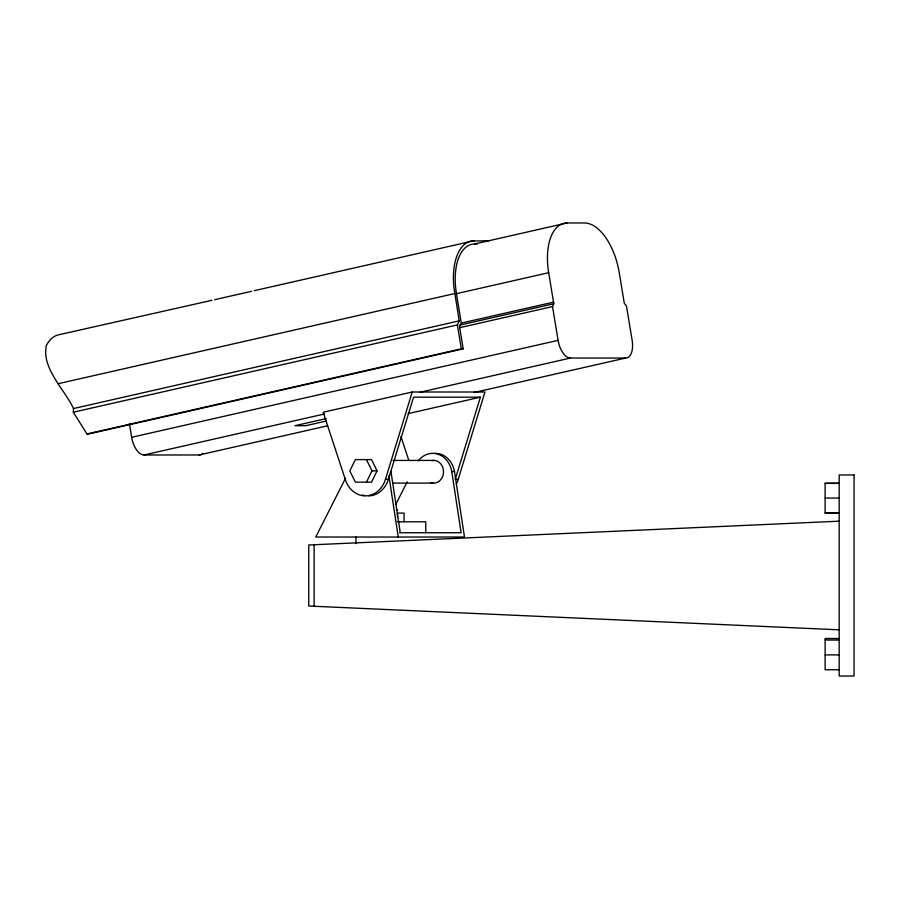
<?xml version="1.0" encoding="UTF-8"?>
<svg xmlns="http://www.w3.org/2000/svg" width="899" height="899" viewBox="0 0 899 899"><rect width="100%" height="100%" fill="white"/><g stroke="black" fill="none" stroke-linecap="round" stroke-linejoin="round"><path stroke-width="1.35" d="M473.908 392.537L625.614 358.049A18.025 9.271 77.2 0 0 632.143 340.35L626.468 305.975L624.288 303.244L619.254 272.7A50.647 26.06 77.2 0 0 584.507 222.974L567.022 222.974L474.796 243.944A50.647 26.06 77.2 0 0 456.456 293.67L461.299 323.089L459.591 326.933L463.199 348.834L88.799 433.947L86.945 433.947L73.325 412.214L73.493 408.562C65.11 390.031 41.107 368.039 46.4 345.396A53.974 27.768 77.2 0 1 58.188 334.9L211.984 300.3M412.214 392.009L323.191 412.248L345.621 480.459A25.105 21.385 -90 0 0 365.893 495.877A25.105 21.385 -90 0 0 385.469 479.279L412.214 392.009L484.977 392.009L458.243 479.279A25.105 21.385 -90 0 1 456.4 483.797M368.826 495.877A25.105 21.385 -90 0 0 388.413 479.279L413.574 397.178L480.403 397.178L455.242 479.279L458.243 479.279M463.199 348.834L461.344 348.834L457.4 324.91L459.198 320.876L453.815 286.759A53.974 27.768 77.2 0 1 470.638 241.134L489.09 240.685M625.614 358.049L570.46 358.049A18.025 9.271 77.2 0 1 558.099 340.35L552.525 306.581L553.806 303.738L548.682 272.7A50.647 26.06 77.2 0 1 567.022 222.974M366.455 482.134L371.995 470.874L366.455 459.603M377.074 470.874L371.534 482.134L355.363 482.134L349.823 470.874L355.363 459.603L371.534 459.603L377.074 470.874L371.995 470.874M345.519 478.257L315.751 537.029L464.48 537.029L454.489 471.537A22.846 19.463 -90 0 0 434.779 453.343M395.875 504.204L407.191 481.864M214.715 299.682L251.585 291.298M254.316 290.669L474.2 240.685M57.941 383.761L454.692 293.568M456.456 293.67L548.682 272.7M73.493 408.562L459.198 320.876M461.299 323.089L553.537 302.131M73.325 412.214L457.4 324.91M459.49 325.18L553.806 303.738M459.591 327.708L552.525 306.581M86.945 433.947L461.344 348.834M129.434 423.777L131.659 437.296L558.099 340.35M131.659 437.296A18.025 9.271 77.2 0 0 144.02 454.984L324.438 413.978M420.114 392.222L570.46 358.049M326.303 418.586L295.029 425.699L305.784 425.699L326.18 421.058M144.02 454.984L199.185 454.984L327.663 425.778M408.079 413.619L480.403 397.178M839.183 629.828L308.762 606.027L308.762 544.985L839.183 521.184M474.796 243.944L477.481 243.944M392.987 460.423L434.453 460.423M418.293 460.827A22.846 19.463 -90 0 1 437.824 454.13A22.846 19.463 -90 0 1 451.77 471.537L454.489 471.537M385.469 479.279L388.413 479.279M393.088 483.1L433.172 483.1M839.183 483.224L825.136 483.224L825.136 513.071L839.183 513.071M825.136 483.37L839.183 483.37M825.136 498.068L839.183 498.068M396.335 509.812L397.246 509.812M825.136 512.913L839.183 512.913M397.302 521.791L425.755 521.791L425.755 532.736M399.886 532.736L461.097 532.736L451.77 471.537M839.183 638.504L825.136 638.504L825.136 669.744L839.183 669.744M825.136 640.043L839.183 640.043M825.136 654.899L839.183 654.899M400.988 436.633L408.843 460.535M390.953 471.537L400.28 532.736M388.896 475.627L398.257 537.029M404.067 521.791L404.067 513.115L397.459 513.115L397.459 516.835M355.937 537.029L355.937 543.592M314.122 544.985L314.122 606.027M431.936 460.614A11.361 9.675 -90 0 1 443.477 472.514A11.361 9.675 -90 0 1 430.7 482.516M202.567 453.635A18.025 9.271 77.2 0 1 199.185 454.984M364.567 495.506A25.105 21.385 -90 0 1 362.488 494.944M854.05 474.987L839.183 474.987L839.183 676.026L854.05 676.026L854.05 474.987"/></g></svg>
